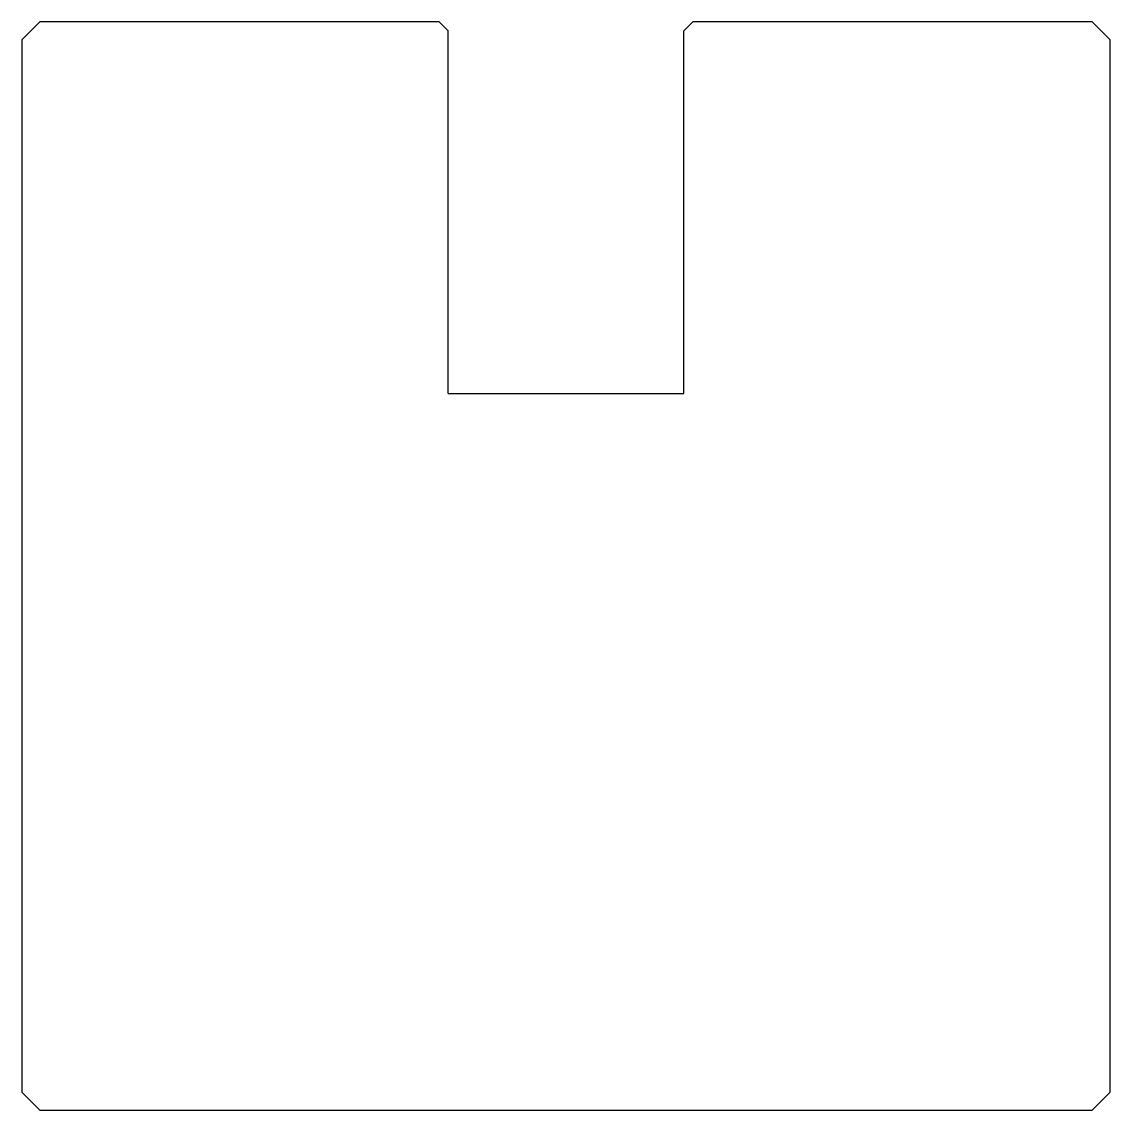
# Model space of a CAD drawing. Header units: metres. Extents: x 71.5 to 131.5, y 92 to 152.
import ezdxf

# ---------------------------------------------------------------- set-up
doc = ezdxf.new("R2010")
doc.units = ezdxf.units.M

msp = doc.modelspace()

# ---------------------------------------------------------------- linework, layer by layer
for p, q in [((71.532765, 150.969503), (72.532765, 151.969503)), ((94.532765, 151.969503), (72.532765, 151.969503)), ((95.032765, 151.469503), (94.532765, 151.969503)), ((108.032765, 151.469503), (108.532765, 151.969503)), ((130.532765, 151.969503), (108.532765, 151.969503)), ((131.532765, 150.969503), (130.532765, 151.969503)), ((95.032765, 131.469503), (95.032765, 151.469503)), ((108.032765, 131.469503), (108.032765, 151.469503)), ((71.532765, 150.969503), (71.532765, 92.969503)), ((131.532765, 92.969503), (131.532765, 150.969503)), ((95.032765, 131.469503), (108.032765, 131.469503)), ((71.532765, 92.969503), (72.532765, 91.969503)), ((130.532765, 91.969503), (131.532765, 92.969503)), ((72.532765, 91.969503), (130.532765, 91.969503))]:
    msp.add_line(p, q)

doc.saveas('drawing.dxf')
